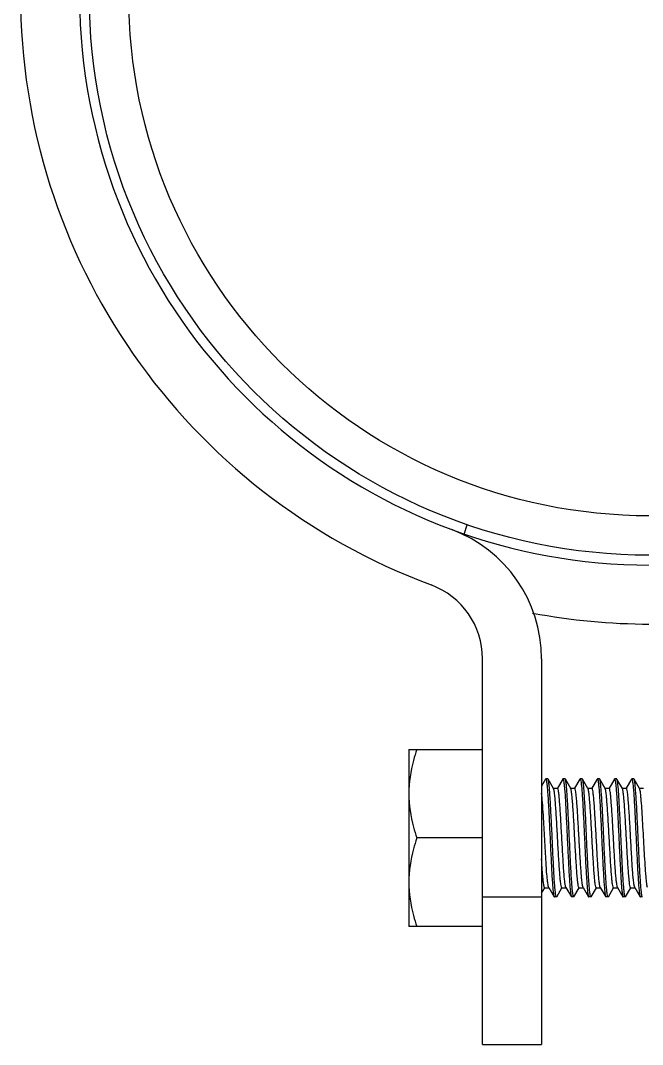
# Model space of a CAD drawing. Extents: x 1031190 to 1725648, y 733081 to 1571294.
# Drawn here: x 1154191 to 1154926, y 1246481 to 1247690 of the extents above; entities that cross this region are included whole.
import ezdxf

# ---------------------------------------------------------------- set-up
doc = ezdxf.new("R2010")
doc.units = 0
doc.header["$LTSCALE"] = 1000
doc.header["$MEASUREMENT"] = 0

msp = doc.modelspace()

# ---------------------------------------------------------------- linework, layer by layer
at = {"linetype": 'Continuous'}
for p, q in [((1154714.8, 1247083.8), (1154718.6, 1247094.8)), ((1154736.7, 1246480.9), (1154736.7, 1246936.5)), ((1154806.4, 1246936.5), (1154806.4, 1246480.9)), ((1154649.6, 1246829.3), (1154736.7, 1246829.3)), ((1154649.6, 1246829.3), (1154649.6, 1246620.2)), ((1154811.1, 1246794.3), (1154806.4, 1246786.2)), ((1154811.1, 1246794.3), (1154811.3, 1246794.5)), ((1154813.9, 1246794.5), (1154811.3, 1246794.5)), ((1154813.9, 1246794.5), (1154811.3, 1246794.5)), ((1154811.3, 1246794.5), (1154811.4, 1246794.5)), ((1154814.1, 1246794.3), (1154813.9, 1246794.5)), ((1154820.6, 1246783.2), (1154814.1, 1246794.3)), ((1154831.4, 1246794.3), (1154825.2, 1246783.5)), ((1154831.4, 1246794.3), (1154831.7, 1246794.5)), ((1154834.2, 1246794.5), (1154831.7, 1246794.5)), ((1154834.2, 1246794.5), (1154831.7, 1246794.5)), ((1154831.7, 1246794.5), (1154831.7, 1246794.5)), ((1154834.5, 1246794.3), (1154834.2, 1246794.5)), ((1154840.9, 1246783.2), (1154834.5, 1246794.3)), ((1154851.7, 1246794.3), (1154845.5, 1246783.5)), ((1154851.7, 1246794.3), (1154852, 1246794.5)), ((1154854.5, 1246794.5), (1154852, 1246794.5)), ((1154854.5, 1246794.5), (1154852, 1246794.5)), ((1154852, 1246794.5), (1154852, 1246794.5)), ((1154854.8, 1246794.3), (1154854.5, 1246794.5)), ((1154861.2, 1246783.2), (1154854.8, 1246794.3)), ((1154872.1, 1246794.3), (1154865.8, 1246783.5)), ((1154872.1, 1246794.3), (1154872.3, 1246794.5)), ((1154874.9, 1246794.5), (1154872.3, 1246794.5)), ((1154874.9, 1246794.5), (1154872.3, 1246794.5)), ((1154872.3, 1246794.5), (1154872.4, 1246794.5)), ((1154875.1, 1246794.3), (1154874.9, 1246794.5)), ((1154881.5, 1246783.2), (1154875.1, 1246794.3)), ((1154892.4, 1246794.3), (1154886.2, 1246783.5)), ((1154892.4, 1246794.3), (1154892.6, 1246794.5)), ((1154895.2, 1246794.5), (1154892.6, 1246794.5)), ((1154895.2, 1246794.5), (1154892.6, 1246794.5)), ((1154892.6, 1246794.5), (1154892.7, 1246794.5)), ((1154895.4, 1246794.3), (1154895.2, 1246794.5)), ((1154901.9, 1246783.2), (1154895.4, 1246794.3)), ((1154912.7, 1246794.3), (1154906.5, 1246783.5)), ((1154912.7, 1246794.3), (1154913, 1246794.5)), ((1154915.5, 1246794.5), (1154913, 1246794.5)), ((1154915.5, 1246794.5), (1154913, 1246794.5)), ((1154913, 1246794.5), (1154913, 1246794.5)), ((1154915.8, 1246794.3), (1154915.5, 1246794.5)), ((1154922.2, 1246783.2), (1154915.8, 1246794.3)), ((1154825.3, 1246783.4), (1154820.4, 1246783.4)), ((1154845.6, 1246783.4), (1154840.7, 1246783.4)), ((1154865.9, 1246783.4), (1154861.1, 1246783.4)), ((1154861.3, 1246782.9), (1154861.2, 1246783.2)), ((1154886.3, 1246783.4), (1154881.4, 1246783.4)), ((1154906.6, 1246783.4), (1154901.7, 1246783.4)), ((1154926.9, 1246783.4), (1154922, 1246783.4)), ((1154736.7, 1246724.8), (1154658.9, 1246724.8)), ((1154806.4, 1246659.5), (1154810.2, 1246666.1)), ((1154810.1, 1246666.1), (1154815, 1246666.1)), ((1154814.8, 1246666.4), (1154821.2, 1246655.3)), ((1154824.3, 1246655.3), (1154830.5, 1246666.1)), ((1154830.4, 1246666.1), (1154835.3, 1246666.1)), ((1154835.1, 1246666.4), (1154841.6, 1246655.3)), ((1154844.6, 1246655.3), (1154850.9, 1246666.1)), ((1154850.7, 1246666.1), (1154855.6, 1246666.1)), ((1154855.5, 1246666.4), (1154861.9, 1246655.3)), ((1154865, 1246655.3), (1154871.2, 1246666.1)), ((1154871.1, 1246666.1), (1154876, 1246666.1)), ((1154875.8, 1246666.4), (1154882.2, 1246655.3)), ((1154885.3, 1246655.3), (1154891.5, 1246666.1)), ((1154891.4, 1246666.1), (1154896.3, 1246666.1)), ((1154896.1, 1246666.4), (1154902.5, 1246655.3)), ((1154905.6, 1246655.3), (1154911.8, 1246666.1)), ((1154911.7, 1246666.1), (1154916.6, 1246666.1)), ((1154916.5, 1246666.4), (1154922.9, 1246655.3)), ((1154736.7, 1246655.1), (1154806.4, 1246655.1)), ((1154821.2, 1246655.3), (1154821.5, 1246655.1)), ((1154824, 1246655.1), (1154821.5, 1246655.1)), ((1154824, 1246655.1), (1154821.5, 1246655.1)), ((1154824.3, 1246655.3), (1154824, 1246655.1)), ((1154824, 1246655.1), (1154824, 1246655.1)), ((1154841.6, 1246655.3), (1154841.8, 1246655.1)), ((1154844.4, 1246655.1), (1154841.8, 1246655.1)), ((1154844.4, 1246655.1), (1154841.8, 1246655.1)), ((1154844.4, 1246655.1), (1154844.3, 1246655.1)), ((1154844.6, 1246655.3), (1154844.4, 1246655.1)), ((1154861.9, 1246655.3), (1154862.2, 1246655.1)), ((1154864.7, 1246655.1), (1154862.2, 1246655.1)), ((1154864.7, 1246655.1), (1154862.2, 1246655.1)), ((1154865, 1246655.3), (1154864.7, 1246655.1)), ((1154864.7, 1246655.1), (1154864.7, 1246655.1)), ((1154882.2, 1246655.3), (1154882.5, 1246655.1)), ((1154885, 1246655.1), (1154882.5, 1246655.1)), ((1154885, 1246655.1), (1154882.5, 1246655.1)), ((1154885.3, 1246655.3), (1154885, 1246655.1)), ((1154885, 1246655.1), (1154885, 1246655.1)), ((1154902.5, 1246655.3), (1154902.8, 1246655.1)), ((1154905.4, 1246655.1), (1154902.8, 1246655.1)), ((1154905.4, 1246655.1), (1154902.8, 1246655.1)), ((1154905.4, 1246655.1), (1154905.3, 1246655.1)), ((1154905.6, 1246655.3), (1154905.4, 1246655.1)), ((1154922.9, 1246655.3), (1154923.1, 1246655.1)), ((1154925.4, 1246655.1), (1154923.1, 1246655.1)), ((1154925.4, 1246655.1), (1154923.1, 1246655.1)), ((1154925.5, 1246655.2), (1154925.4, 1246655.4)), ((1154736.7, 1246620.2), (1154649.6, 1246620.2)), ((1154736.7, 1246480.9), (1154806.4, 1246480.9))]:
    msp.add_line(p, q, dxfattribs=at)
for radius in [662.1, 615.6]:
    msp.add_circle((1154934.2, 1247720.9), radius, dxfattribs=at)
for centre, radius, start, end in [((1154934.2, 1247720.9), 743.4, 110.3175, 249.6825), ((1154934.2, 1247720.9), 673.7, 109, 71), ((1154643.8, 1246936.5), 162.6, 0, 69.6825), ((1154643.8, 1246936.5), 92.9, 0, 69.6825), ((1154934.2, 1247720.9), 743.4, 259.2619, 280.7381)]:
    msp.add_arc(centre, radius, start, end, dxfattribs=at)
for points, knots in [([(1154658.9, 1246829.3), (1154657.5, 1246825.1), (1154652.4, 1246808.1), (1154649.6, 1246790.3), (1154649.6, 1246777.1)], [0, 0, 0, 0, 0.251892, 1, 1, 1, 1]), ([(1154811.4, 1246794.5), (1154811.4, 1246794.5), (1154811.7, 1246794.3), (1154811.7, 1246794), (1154811.8, 1246793.7)], [0, 0, 0, 0, 0.146246, 1, 1, 1, 1]), ([(1154823.6, 1246655.8), (1154823.3, 1246656.8), (1154822.9, 1246659.5), (1154822.3, 1246664.6), (1154821.7, 1246671.8), (1154820.9, 1246684.5), (1154820, 1246703.1), (1154818.9, 1246727), (1154817.9, 1246747.3), (1154817.1, 1246762.5), (1154816.5, 1246772.4), (1154816, 1246780.6), (1154815.4, 1246787), (1154814.8, 1246791.3), (1154814.5, 1246793.6), (1154814.1, 1246794.3)], [0, 0, 0, 0, 0.021893, 0.059337, 0.111209, 0.175831, 0.334488, 0.514558, 0.692467, 0.773229, 0.8449, 0.905129, 0.951948, 0.983856, 1, 1, 1, 1]), ([(1154831.7, 1246794.5), (1154831.7, 1246794.5), (1154832, 1246794.3), (1154832.1, 1246794), (1154832.1, 1246793.8)], [0, 0, 0, 0, 0.147522, 1, 1, 1, 1]), ([(1154832.1, 1246793.8), (1154832.4, 1246792.8), (1154832.8, 1246790.1), (1154833.4, 1246785), (1154834, 1246777.9), (1154834.8, 1246765.2), (1154835.7, 1246746.6), (1154836.8, 1246722.7), (1154837.8, 1246702.4), (1154838.6, 1246687.1), (1154839.2, 1246677.2), (1154839.7, 1246669), (1154840.3, 1246662.5), (1154840.9, 1246658.2), (1154841.2, 1246656), (1154841.6, 1246655.3)], [0, 0, 0, 0, 0.02168, 0.058952, 0.110694, 0.175227, 0.333837, 0.514005, 0.692077, 0.772934, 0.8447, 0.905011, 0.95189, 0.983838, 1, 1, 1, 1]), ([(1154843.9, 1246655.8), (1154843.6, 1246656.8), (1154843.2, 1246659.5), (1154842.6, 1246664.6), (1154842.1, 1246671.7), (1154841.2, 1246684.4), (1154840.3, 1246703.1), (1154839.2, 1246727), (1154838.2, 1246747.3), (1154837.4, 1246762.5), (1154836.9, 1246772.4), (1154836.3, 1246780.6), (1154835.8, 1246787), (1154835.2, 1246791.3), (1154834.8, 1246793.6), (1154834.5, 1246794.3)], [0, 0, 0, 0, 0.021869, 0.059298, 0.111159, 0.175773, 0.334425, 0.514513, 0.692436, 0.773203, 0.844885, 0.905123, 0.951945, 0.983855, 1, 1, 1, 1]), ([(1154852, 1246794.5), (1154852.1, 1246794.5), (1154852.3, 1246794.3), (1154852.4, 1246794), (1154852.5, 1246793.7)], [0, 0, 0, 0, 0.146192, 1, 1, 1, 1]), ([(1154864.2, 1246655.8), (1154863.9, 1246656.8), (1154863.5, 1246659.5), (1154863, 1246664.6), (1154862.4, 1246671.7), (1154861.6, 1246684.4), (1154860.6, 1246703), (1154859.5, 1246726.9), (1154858.6, 1246747.2), (1154857.8, 1246762.5), (1154857.2, 1246772.3), (1154856.6, 1246780.6), (1154856.1, 1246787), (1154855.5, 1246791.3), (1154855.2, 1246793.6), (1154854.8, 1246794.3)], [0, 0, 0, 0, 0.021696, 0.058981, 0.110733, 0.175273, 0.333889, 0.51405, 0.692109, 0.772959, 0.844718, 0.905021, 0.951895, 0.98384, 1, 1, 1, 1]), ([(1154872.4, 1246794.5), (1154872.4, 1246794.5), (1154872.6, 1246794.3), (1154872.7, 1246794), (1154872.8, 1246793.7)], [0, 0, 0, 0, 0.146067, 1, 1, 1, 1]), ([(1154884.6, 1246655.8), (1154884.2, 1246656.8), (1154883.8, 1246659.5), (1154883.3, 1246664.6), (1154882.7, 1246671.7), (1154881.9, 1246684.4), (1154880.9, 1246703.1), (1154879.8, 1246727), (1154878.9, 1246747.3), (1154878.1, 1246762.5), (1154877.5, 1246772.4), (1154876.9, 1246780.6), (1154876.4, 1246787), (1154875.8, 1246791.3), (1154875.5, 1246793.6), (1154875.1, 1246794.3)], [0, 0, 0, 0, 0.021872, 0.059299, 0.111157, 0.175768, 0.334426, 0.51451, 0.692437, 0.773209, 0.84489, 0.905124, 0.951944, 0.983855, 1, 1, 1, 1]), ([(1154892.7, 1246794.5), (1154892.7, 1246794.5), (1154893, 1246794.3), (1154893, 1246794), (1154893.1, 1246793.7)], [0, 0, 0, 0, 0.14652, 1, 1, 1, 1]), ([(1154904.9, 1246655.8), (1154904.6, 1246656.8), (1154904.2, 1246659.5), (1154903.6, 1246664.6), (1154903.1, 1246671.7), (1154902.2, 1246684.5), (1154901.3, 1246703.1), (1154900.2, 1246727), (1154899.2, 1246747.3), (1154898.4, 1246762.5), (1154897.9, 1246772.4), (1154897.3, 1246780.6), (1154896.8, 1246787), (1154896.1, 1246791.3), (1154895.8, 1246793.6), (1154895.4, 1246794.3)], [0, 0, 0, 0, 0.021888, 0.05933, 0.1112, 0.17582, 0.334476, 0.514549, 0.692461, 0.773223, 0.844896, 0.905127, 0.951947, 0.983856, 1, 1, 1, 1]), ([(1154913, 1246794.5), (1154913.1, 1246794.5), (1154913.3, 1246794.3), (1154913.4, 1246794), (1154913.4, 1246793.8)], [0, 0, 0, 0, 0.147302, 1, 1, 1, 1]), ([(1154925.4, 1246655.4), (1154925, 1246656.1), (1154924.7, 1246658.6), (1154924, 1246663.2), (1154923.5, 1246670), (1154922.9, 1246678.6), (1154922.3, 1246688.8), (1154921.5, 1246704.6), (1154920.6, 1246725.3), (1154919.6, 1246745.9), (1154918.8, 1246761.6), (1154918.2, 1246771.7), (1154917.6, 1246780.2), (1154917.1, 1246786.8), (1154916.5, 1246791.3), (1154916.2, 1246793.6), (1154915.8, 1246794.3)], [0, 0, 0, 0, 0.017781, 0.051792, 0.101046, 0.163901, 0.238227, 0.321493, 0.50325, 0.684515, 0.767186, 0.840711, 0.902583, 0.950706, 0.983484, 1, 1, 1, 1]), ([(1154811.8, 1246793.7), (1154812.1, 1246792.8), (1154812.5, 1246790), (1154813.1, 1246784.9), (1154813.6, 1246777.8), (1154814.5, 1246765.1), (1154815.4, 1246746.5), (1154816.5, 1246722.6), (1154817.5, 1246702.3), (1154818.3, 1246687), (1154818.8, 1246677.2), (1154819.4, 1246669), (1154819.9, 1246662.5), (1154820.5, 1246658.2), (1154820.9, 1246656), (1154821.2, 1246655.3)], [0, 0, 0, 0, 0.021868, 0.059293, 0.111148, 0.175758, 0.334416, 0.514504, 0.692433, 0.773207, 0.844889, 0.905123, 0.951944, 0.983855, 1, 1, 1, 1]), ([(1154830.4, 1246666.1), (1154830.3, 1246666.1), (1154830, 1246666.5), (1154829.6, 1246667.9), (1154829, 1246671), (1154828.5, 1246676), (1154827.9, 1246682.8), (1154827.3, 1246691.2), (1154826.7, 1246700.7), (1154826.1, 1246711.1), (1154825.3, 1246725.6), (1154824.5, 1246740), (1154823.7, 1246753.8), (1154823.1, 1246762.7), (1154822.5, 1246770.3), (1154821.9, 1246776.3), (1154821.3, 1246780.4), (1154820.9, 1246782.5), (1154820.6, 1246783.2)], [0, 0, 0, 0, 0.003456, 0.010692, 0.037889, 0.081613, 0.140407, 0.212192, 0.2944, 0.384075, 0.47799, 0.664972, 0.751304, 0.828651, 0.894236, 0.945722, 0.981321, 1, 1, 1, 1]), ([(1154835.1, 1246666.4), (1154834.8, 1246667), (1154834.4, 1246669.2), (1154833.8, 1246673.2), (1154833.2, 1246679.2), (1154832.6, 1246686.8), (1154832, 1246695.8), (1154831.2, 1246709.5), (1154830.4, 1246723.9), (1154829.6, 1246738.5), (1154829, 1246748.9), (1154828.4, 1246758.4), (1154827.8, 1246766.7), (1154827.2, 1246773.6), (1154826.7, 1246778.6), (1154826.1, 1246781.7), (1154825.7, 1246783), (1154825.4, 1246783.4), (1154825.3, 1246783.4)], [0, 0, 0, 0, 0.01868, 0.054278, 0.105764, 0.171348, 0.248694, 0.335026, 0.52201, 0.615925, 0.705601, 0.787808, 0.859593, 0.918386, 0.962109, 0.989306, 0.996546, 1, 1, 1, 1]), ([(1154850.7, 1246666.1), (1154850.6, 1246666.1), (1154850.3, 1246666.5), (1154849.9, 1246667.9), (1154849.4, 1246671), (1154848.8, 1246676), (1154848.2, 1246682.8), (1154847.6, 1246691.2), (1154847, 1246700.7), (1154846.4, 1246711.1), (1154845.6, 1246725.6), (1154844.8, 1246740), (1154844, 1246753.8), (1154843.4, 1246762.7), (1154842.8, 1246770.3), (1154842.2, 1246776.3), (1154841.6, 1246780.4), (1154841.2, 1246782.5), (1154840.9, 1246783.2)], [0, 0, 0, 0, 0.003455, 0.010693, 0.037891, 0.081614, 0.140407, 0.212192, 0.2944, 0.384075, 0.47799, 0.664974, 0.751306, 0.828653, 0.894237, 0.945722, 0.98132, 1, 1, 1, 1]), ([(1154855.5, 1246666.4), (1154855.1, 1246667), (1154854.7, 1246669.2), (1154854.1, 1246673.2), (1154853.6, 1246679.2), (1154853, 1246686.8), (1154852.4, 1246695.8), (1154851.5, 1246709.5), (1154850.7, 1246723.9), (1154849.9, 1246738.5), (1154849.3, 1246748.9), (1154848.7, 1246758.4), (1154848.1, 1246766.7), (1154847.5, 1246773.6), (1154847, 1246778.6), (1154846.5, 1246781.7), (1154846.1, 1246783), (1154845.8, 1246783.4), (1154845.6, 1246783.4)], [0, 0, 0, 0, 0.018679, 0.054277, 0.105763, 0.171348, 0.248695, 0.335027, 0.52201, 0.615925, 0.7056, 0.787807, 0.859593, 0.918386, 0.96211, 0.989308, 0.996544, 1, 1, 1, 1]), ([(1154852.5, 1246793.7), (1154852.8, 1246792.8), (1154853.2, 1246790), (1154853.7, 1246784.9), (1154854.3, 1246777.8), (1154855.1, 1246765.1), (1154856.1, 1246746.5), (1154857.2, 1246722.6), (1154858.1, 1246702.3), (1154858.9, 1246687), (1154859.5, 1246677.2), (1154860.1, 1246669), (1154860.6, 1246662.5), (1154861.2, 1246658.2), (1154861.5, 1246656), (1154861.9, 1246655.3)], [0, 0, 0, 0, 0.021875, 0.059308, 0.111172, 0.175789, 0.334441, 0.514524, 0.692444, 0.773209, 0.844888, 0.905124, 0.951946, 0.983855, 1, 1, 1, 1]), ([(1154871.1, 1246666.1), (1154870.9, 1246666.1), (1154870.6, 1246666.5), (1154870.2, 1246667.8), (1154869.7, 1246670.9), (1154869.2, 1246675.8), (1154868.6, 1246682.4), (1154868, 1246690.6), (1154867.4, 1246699.9), (1154866.8, 1246710.1), (1154866, 1246724.5), (1154865.1, 1246741.8), (1154864.1, 1246758.1), (1154863.2, 1246769.2), (1154862.7, 1246775.4), (1154862.1, 1246779.8), (1154861.7, 1246782.1), (1154861.3, 1246782.9)], [0, 0, 0, 0, 0.003398, 0.010481, 0.037063, 0.079811, 0.137346, 0.207687, 0.288384, 0.376611, 0.469274, 0.654855, 0.819309, 0.886268, 0.939811, 0.978111, 1, 1, 1, 1]), ([(1154875.8, 1246666.4), (1154875.4, 1246667), (1154875.1, 1246669.2), (1154874.4, 1246673.2), (1154873.9, 1246679.2), (1154873.3, 1246686.8), (1154872.7, 1246695.8), (1154871.9, 1246709.5), (1154871.1, 1246723.9), (1154870.3, 1246738.5), (1154869.7, 1246748.9), (1154869.1, 1246758.4), (1154868.5, 1246766.7), (1154867.9, 1246773.6), (1154867.3, 1246778.6), (1154866.8, 1246781.7), (1154866.4, 1246783), (1154866.1, 1246783.4), (1154865.9, 1246783.4)], [0, 0, 0, 0, 0.01868, 0.054279, 0.105766, 0.17135, 0.248697, 0.335029, 0.522011, 0.615926, 0.705601, 0.78781, 0.859595, 0.918388, 0.962111, 0.989307, 0.996546, 1, 1, 1, 1]), ([(1154872.8, 1246793.7), (1154873.1, 1246792.8), (1154873.5, 1246790), (1154874.1, 1246784.9), (1154874.6, 1246777.8), (1154875.4, 1246765.1), (1154876.4, 1246746.5), (1154877.5, 1246722.6), (1154878.4, 1246702.3), (1154879.2, 1246687), (1154879.8, 1246677.2), (1154880.4, 1246669), (1154880.9, 1246662.5), (1154881.5, 1246658.2), (1154881.8, 1246656), (1154882.2, 1246655.3)], [0, 0, 0, 0, 0.021894, 0.059339, 0.111212, 0.175833, 0.334492, 0.514561, 0.69247, 0.773231, 0.844902, 0.905131, 0.951948, 0.983856, 1, 1, 1, 1]), ([(1154891.4, 1246666.1), (1154891.3, 1246666.1), (1154891, 1246666.5), (1154890.6, 1246667.9), (1154890, 1246671), (1154889.5, 1246676), (1154888.9, 1246682.8), (1154888.3, 1246691.2), (1154887.7, 1246700.7), (1154887.1, 1246711.1), (1154886.3, 1246725.6), (1154885.5, 1246740), (1154884.6, 1246753.8), (1154884.1, 1246762.7), (1154883.4, 1246770.3), (1154882.9, 1246776.3), (1154882.3, 1246780.4), (1154881.9, 1246782.5), (1154881.5, 1246783.2)], [0, 0, 0, 0, 0.003456, 0.010692, 0.037889, 0.081613, 0.140406, 0.212192, 0.294399, 0.384075, 0.477989, 0.664972, 0.751304, 0.828651, 0.894236, 0.945722, 0.981321, 1, 1, 1, 1]), ([(1154895.9, 1246667), (1154895.6, 1246667.9), (1154895.2, 1246670.4), (1154894.6, 1246675.1), (1154894, 1246681.5), (1154893.2, 1246692.7), (1154892.2, 1246709), (1154891.3, 1246726.2), (1154890.5, 1246740.3), (1154889.9, 1246750.4), (1154889.3, 1246759.5), (1154888.7, 1246767.5), (1154888.2, 1246774), (1154887.6, 1246778.8), (1154887.1, 1246781.8), (1154886.7, 1246783.1), (1154886.4, 1246783.4), (1154886.3, 1246783.4)], [0, 0, 0, 0, 0.024737, 0.065402, 0.120735, 0.188882, 0.353983, 0.53832, 0.629884, 0.716845, 0.796224, 0.865309, 0.92175, 0.963653, 0.989702, 0.996649, 1, 1, 1, 1]), ([(1154893.1, 1246793.7), (1154893.4, 1246792.8), (1154893.8, 1246790.1), (1154894.4, 1246785), (1154894.9, 1246777.9), (1154895.8, 1246765.2), (1154896.7, 1246746.5), (1154897.8, 1246722.6), (1154898.8, 1246702.3), (1154899.6, 1246687.1), (1154900.1, 1246677.2), (1154900.7, 1246669), (1154901.2, 1246662.5), (1154901.9, 1246658.2), (1154902.2, 1246656), (1154902.5, 1246655.3)], [0, 0, 0, 0, 0.021827, 0.05922, 0.111051, 0.175644, 0.334293, 0.514399, 0.692358, 0.77315, 0.84485, 0.9051, 0.951933, 0.983851, 1, 1, 1, 1]), ([(1154911.7, 1246666.1), (1154911.6, 1246666.1), (1154911.3, 1246666.5), (1154910.9, 1246667.9), (1154910.3, 1246671), (1154909.8, 1246676), (1154909.2, 1246682.8), (1154908.6, 1246691.2), (1154908, 1246700.7), (1154907.4, 1246711.1), (1154906.6, 1246725.6), (1154905.8, 1246740), (1154905, 1246753.8), (1154904.4, 1246762.7), (1154903.8, 1246770.3), (1154903.2, 1246776.3), (1154902.6, 1246780.4), (1154902.2, 1246782.5), (1154901.9, 1246783.2)], [0, 0, 0, 0, 0.003456, 0.010693, 0.037891, 0.081614, 0.140408, 0.212193, 0.2944, 0.384075, 0.47799, 0.664974, 0.751306, 0.828653, 0.894237, 0.945723, 0.981321, 1, 1, 1, 1]), ([(1154916.5, 1246666.4), (1154916.1, 1246667), (1154915.7, 1246669.2), (1154915.1, 1246673.2), (1154914.5, 1246679.2), (1154913.9, 1246686.8), (1154913.3, 1246695.8), (1154912.5, 1246709.5), (1154911.7, 1246723.9), (1154910.9, 1246738.5), (1154910.3, 1246748.9), (1154909.7, 1246758.4), (1154909.1, 1246766.7), (1154908.5, 1246773.6), (1154908, 1246778.6), (1154907.4, 1246781.7), (1154907, 1246783), (1154906.7, 1246783.4), (1154906.6, 1246783.4)], [0, 0, 0, 0, 0.018679, 0.054277, 0.105763, 0.171348, 0.248694, 0.335027, 0.52201, 0.615925, 0.7056, 0.787807, 0.859592, 0.918386, 0.96211, 0.989307, 0.996544, 1, 1, 1, 1]), ([(1154913.4, 1246793.8), (1154913.7, 1246792.8), (1154914.1, 1246790.1), (1154914.7, 1246785), (1154915.3, 1246777.9), (1154916.1, 1246765.2), (1154917, 1246746.6), (1154918.2, 1246722.7), (1154919.1, 1246702.4), (1154919.9, 1246687.1), (1154920.5, 1246677.2), (1154921, 1246669), (1154921.6, 1246662.5), (1154922.2, 1246658.2), (1154922.5, 1246656), (1154922.9, 1246655.3)], [0, 0, 0, 0, 0.021712, 0.059011, 0.110774, 0.175321, 0.333937, 0.514091, 0.692138, 0.77298, 0.844732, 0.90503, 0.9519, 0.983841, 1, 1, 1, 1]), ([(1154931.7, 1246666.4), (1154931.4, 1246667), (1154931, 1246669), (1154930.4, 1246672.9), (1154929.9, 1246678.5), (1154928.8, 1246692.4), (1154927.8, 1246709.8), (1154926.7, 1246730), (1154925.8, 1246745.4), (1154925, 1246759.2), (1154924.2, 1246769.2), (1154923.6, 1246775.7), (1154923.2, 1246779.1), (1154922.7, 1246781.5), (1154922.4, 1246782.8), (1154922.2, 1246783.2)], [0, 0, 0, 0, 0.017852, 0.051664, 0.100534, 0.162875, 0.407985, 0.545976, 0.68048, 0.801297, 0.899285, 0.937334, 0.967097, 0.988058, 1, 1, 1, 1]), ([(1154649.6, 1246777.1), (1154649.6, 1246763.8), (1154652.4, 1246746), (1154657.5, 1246729), (1154658.9, 1246724.8)], [0, 0, 0, 0, 0.748108, 1, 1, 1, 1]), ([(1154814.8, 1246666.4), (1154814.5, 1246666.9), (1154814.2, 1246668.6), (1154813.7, 1246671.7), (1154813.2, 1246676.2), (1154812.4, 1246684.7), (1154811.6, 1246697.6), (1154810.6, 1246714.9), (1154809.6, 1246733.3), (1154808.6, 1246750.7), (1154807.6, 1246765.4), (1154806.9, 1246774.1), (1154806.4, 1246777.7)], [0, 0, 0, 0, 0.015697, 0.044446, 0.085716, 0.138485, 0.272802, 0.433446, 0.603652, 0.765638, 0.902498, 1, 1, 1, 1]), ([(1154658.9, 1246724.8), (1154657.5, 1246720.5), (1154652.4, 1246703.6), (1154649.6, 1246685.8), (1154649.6, 1246672.5)], [0, 0, 0, 0, 0.251892, 1, 1, 1, 1]), ([(1154810.1, 1246666.1), (1154809.8, 1246666.1), (1154809.4, 1246667.2), (1154809.1, 1246668.8), (1154808.6, 1246671.8), (1154808.2, 1246675.7), (1154807.7, 1246680.6), (1154807.1, 1246688.9), (1154806.7, 1246695.5), (1154806.4, 1246700.1)], [0, 0, 0, 0, 0.021802, 0.074827, 0.160247, 0.276725, 0.42207, 0.593424, 1, 1, 1, 1]), ([(1154649.6, 1246672.5), (1154649.6, 1246659.2), (1154652.4, 1246641.4), (1154657.5, 1246624.5), (1154658.9, 1246620.2)], [0, 0, 0, 0, 0.748108, 1, 1, 1, 1]), ([(1154824, 1246655.1), (1154824, 1246655.1), (1154823.7, 1246655.3), (1154823.6, 1246655.6), (1154823.6, 1246655.8)], [0, 0, 0, 0, 0.146075, 1, 1, 1, 1]), ([(1154844.3, 1246655.1), (1154844.3, 1246655.1), (1154844, 1246655.3), (1154844, 1246655.6), (1154843.9, 1246655.8)], [0, 0, 0, 0, 0.146237, 1, 1, 1, 1]), ([(1154864.7, 1246655.1), (1154864.6, 1246655.1), (1154864.4, 1246655.3), (1154864.3, 1246655.6), (1154864.2, 1246655.8)], [0, 0, 0, 0, 0.147411, 1, 1, 1, 1]), ([(1154885, 1246655.1), (1154884.9, 1246655.1), (1154884.7, 1246655.3), (1154884.6, 1246655.6), (1154884.6, 1246655.8)], [0, 0, 0, 0, 0.14622, 1, 1, 1, 1]), ([(1154905.3, 1246655.1), (1154905.3, 1246655.1), (1154905, 1246655.3), (1154905, 1246655.6), (1154904.9, 1246655.8)], [0, 0, 0, 0, 0.146104, 1, 1, 1, 1]), ([(1154925.7, 1246655.1), (1154925.7, 1246655.1), (1154925.6, 1246655.1), (1154925.5, 1246655.1), (1154925.5, 1246655.2)], [0, 0, 0, 0, 0.450523, 1, 1, 1, 1])]:
    msp.add_open_spline(points, degree=3, knots=knots, dxfattribs=at)
msp.add_open_spline([(1154896.1, 1246666.4), (1154896, 1246666.6), (1154896, 1246666.8), (1154895.9, 1246667)], degree=3, dxfattribs=at)

doc.saveas('drawing.dxf')
